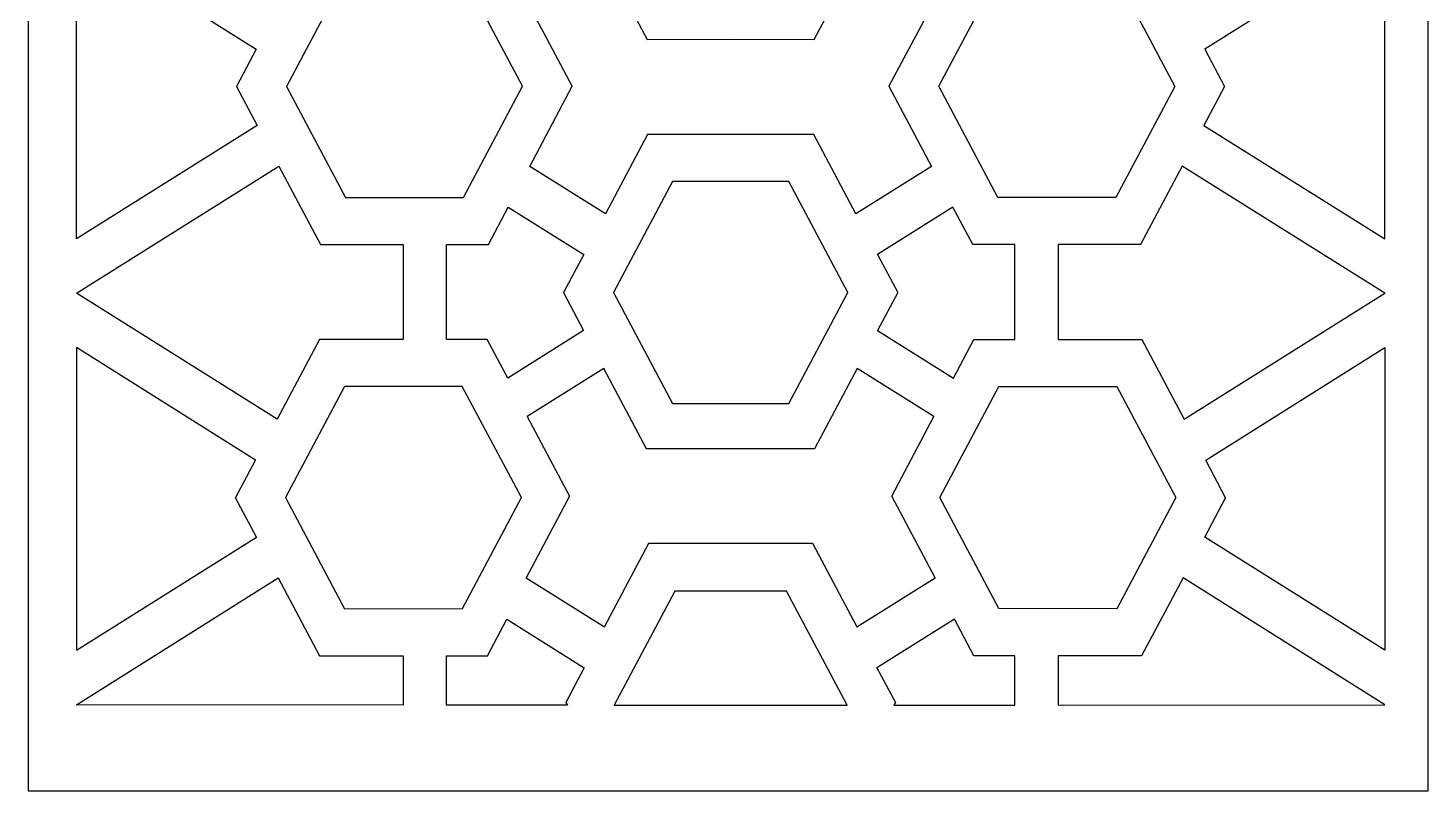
# Model space of a CAD drawing. Header units: centimetres. Extents: x -9.9 to 9.8, y -13.3 to 6.8.
# Drawn here: x -9.87 to -0.66, y -13.32 to -8.3 of the extents above; entities that cross this region are included whole.
import ezdxf

# ---------------------------------------------------------------- set-up
doc = ezdxf.new("R2010")
doc.units = ezdxf.units.CM
doc.header["$MEASUREMENT"] = 0

msp = doc.modelspace()

# ---------------------------------------------------------------- linework, layer by layer
at = {"color": 177}
for points, knots in [([(-9.86995, 6.76103), (-9.86995, 6.76103), (-0.65695, 6.76104), (-0.65695, 6.76104), (-0.65695, 6.76104), (-0.65695, 6.76104), (-0.65695, -13.31532), (-0.65695, -13.31532), (-0.65695, -13.31532), (-0.65695, -13.31532), (-9.86995, -13.31532), (-9.86995, -13.31532), (-9.86995, -13.31532), (-9.86995, -13.31532), (-9.86995, 6.76104), (-9.86995, 6.76104), (-9.86995, 6.76104), (-9.86995, 6.76104), (-9.86995, 6.76103), (-9.86995, 6.76103)], [0, 0, 0, 0, 0.1666667, 0.1666667, 0.1666667, 0.1666667, 0.3333333, 0.3333333, 0.3333333, 0.3333333, 0.5, 0.5, 0.5, 0.5, 0.6666667, 0.6666667, 0.6666667, 0.6666667, 1, 1, 1, 1]), ([(-9.55108, -7.69274), (-9.55108, -7.69274), (-9.55108, -9.68371), (-9.55108, -9.68371), (-9.55108, -9.68371), (-9.55108, -9.68371), (-8.36113, -8.93669), (-8.36113, -8.93669), (-8.36113, -8.93669), (-8.36113, -8.93669), (-8.49727, -8.68068), (-8.49727, -8.68068), (-8.49727, -8.68068), (-8.49727, -8.68068), (-8.36739, -8.4358), (-8.36739, -8.4358), (-8.36739, -8.4358), (-8.36739, -8.4358), (-9.55108, -7.69274), (-9.55108, -7.69274)], [0, 0, 0, 0, 0.1666667, 0.1666667, 0.1666667, 0.1666667, 0.3333333, 0.3333333, 0.3333333, 0.3333333, 0.5, 0.5, 0.5, 0.5, 0.6666667, 0.6666667, 0.6666667, 0.6666667, 1, 1, 1, 1]), ([(-0.94144, -7.69274), (-0.94144, -7.69274), (-0.94144, -9.68371), (-0.94144, -9.68371), (-0.94144, -9.68371), (-0.94144, -9.68371), (-2.13135, -8.93669), (-2.13135, -8.93669), (-2.13135, -8.93669), (-2.13135, -8.93669), (-1.99528, -8.68068), (-1.99528, -8.68068), (-1.99528, -8.68068), (-1.99528, -8.68068), (-2.12509, -8.4358), (-2.12509, -8.4358), (-2.12509, -8.4358), (-2.12509, -8.4358), (-0.94144, -7.69274), (-0.94144, -7.69274)], [0, 0, 0, 0, 0.1666667, 0.1666667, 0.1666667, 0.1666667, 0.3333333, 0.3333333, 0.3333333, 0.3333333, 0.5, 0.5, 0.5, 0.5, 0.6666667, 0.6666667, 0.6666667, 0.6666667, 1, 1, 1, 1]), ([(-5.24621, -8.99605), (-5.24621, -8.99605), (-4.69859, -8.99631), (-4.69859, -8.99631), (-4.69859, -8.99631), (-4.69859, -8.99631), (-4.42186, -9.51838), (-4.42186, -9.51838), (-4.42186, -9.51838), (-4.42186, -9.51838), (-3.92508, -9.20648), (-3.92508, -9.20648), (-3.92508, -9.20648), (-3.92508, -9.20648), (-4.20449, -8.67928), (-4.20449, -8.67928), (-4.20449, -8.67928), (-4.20449, -8.67928), (-3.9275, -8.15831), (-3.9275, -8.15831), (-3.9275, -8.15831), (-3.9275, -8.15831), (-4.41996, -7.84913), (-4.41996, -7.84913), (-4.41996, -7.84913), (-4.41996, -7.84913), (-4.69731, -8.37092), (-4.69731, -8.37092), (-4.69731, -8.37092), (-4.69731, -8.37092), (-5.24621, -8.37051), (-5.24621, -8.37051), (-5.24621, -8.37051), (-5.24621, -8.37051), (-5.79527, -8.37092), (-5.79527, -8.37092), (-5.79527, -8.37092), (-5.79527, -8.37092), (-6.07264, -7.84913), (-6.07264, -7.84913), (-6.07264, -7.84913), (-6.07264, -7.84913), (-6.56505, -8.15831), (-6.56505, -8.15831), (-6.56505, -8.15831), (-6.56505, -8.15831), (-6.28804, -8.67928), (-6.28804, -8.67928), (-6.28804, -8.67928), (-6.28804, -8.67928), (-6.56743, -9.20648), (-6.56743, -9.20648), (-6.56743, -9.20648), (-6.56743, -9.20648), (-6.07064, -9.51838), (-6.07064, -9.51838), (-6.07064, -9.51838), (-6.07064, -9.51838), (-5.79395, -8.99631), (-5.79395, -8.99631), (-5.79395, -8.99631), (-5.79395, -8.99631), (-5.24621, -8.99605), (-5.24621, -8.99605)], [0, 0, 0, 0, 0.0588235, 0.0588235, 0.0588235, 0.0588235, 0.1176471, 0.1176471, 0.1176471, 0.1176471, 0.1764706, 0.1764706, 0.1764706, 0.1764706, 0.2352941, 0.2352941, 0.2352941, 0.2352941, 0.2941176, 0.2941176, 0.2941176, 0.2941176, 0.3529412, 0.3529412, 0.3529412, 0.3529412, 0.4117647, 0.4117647, 0.4117647, 0.4117647, 0.4705882, 0.4705882, 0.4705882, 0.4705882, 0.5294118, 0.5294118, 0.5294118, 0.5294118, 0.5882353, 0.5882353, 0.5882353, 0.5882353, 0.6470588, 0.6470588, 0.6470588, 0.6470588, 0.7058824, 0.7058824, 0.7058824, 0.7058824, 0.7647059, 0.7647059, 0.7647059, 0.7647059, 0.8235294, 0.8235294, 0.8235294, 0.8235294, 0.8823529, 0.8823529, 0.8823529, 0.8823529, 1, 1, 1, 1]), ([(-7.005, -7.94888), (-7.005, -7.94888), (-6.61656, -8.67953), (-6.61656, -8.67953), (-6.61656, -8.67953), (-6.61656, -8.67953), (-7.00417, -9.41057), (-7.00417, -9.41057), (-7.00417, -9.41057), (-7.00417, -9.41057), (-7.78025, -9.41109), (-7.78025, -9.41109), (-7.78025, -9.41109), (-7.78025, -9.41109), (-8.16874, -8.68055), (-8.16874, -8.68055), (-8.16874, -8.68055), (-8.16874, -8.68055), (-7.78107, -7.94935), (-7.78107, -7.94935), (-7.78107, -7.94935), (-7.78107, -7.94935), (-7.005, -7.94888), (-7.005, -7.94888)], [0, 0, 0, 0, 0.1428571, 0.1428571, 0.1428571, 0.1428571, 0.2857143, 0.2857143, 0.2857143, 0.2857143, 0.4285714, 0.4285714, 0.4285714, 0.4285714, 0.5714286, 0.5714286, 0.5714286, 0.5714286, 0.7142857, 0.7142857, 0.7142857, 0.7142857, 1, 1, 1, 1]), ([(-3.4875, -7.94888), (-3.4875, -7.94888), (-3.87595, -8.67954), (-3.87595, -8.67954), (-3.87595, -8.67954), (-3.87595, -8.67954), (-3.4883, -9.41057), (-3.4883, -9.41057), (-3.4883, -9.41057), (-3.4883, -9.41057), (-2.71226, -9.41109), (-2.71226, -9.41109), (-2.71226, -9.41109), (-2.71226, -9.41109), (-2.32378, -8.68055), (-2.32378, -8.68055), (-2.32378, -8.68055), (-2.32378, -8.68055), (-2.71139, -7.94935), (-2.71139, -7.94935), (-2.71139, -7.94935), (-2.71139, -7.94935), (-3.48748, -7.94888), (-3.48748, -7.94888), (-3.48748, -7.94888), (-3.48748, -7.94888), (-3.4875, -7.94888), (-3.4875, -7.94888)], [0, 0, 0, 0, 0.125, 0.125, 0.125, 0.125, 0.25, 0.25, 0.25, 0.25, 0.375, 0.375, 0.375, 0.375, 0.5, 0.5, 0.5, 0.5, 0.625, 0.625, 0.625, 0.625, 0.75, 0.75, 0.75, 0.75, 1, 1, 1, 1]), ([(-7.4011, -9.72025), (-7.4011, -9.72025), (-7.94441, -9.72067), (-7.94441, -9.72067), (-7.94441, -9.72067), (-7.94441, -9.72067), (-8.21875, -9.20465), (-8.21875, -9.20465), (-8.21875, -9.20465), (-8.21875, -9.20465), (-9.55108, -10.04106), (-9.55108, -10.04106), (-9.55108, -10.04106), (-9.55108, -10.04106), (-8.23046, -10.86997), (-8.23046, -10.86997), (-8.23046, -10.86997), (-8.23046, -10.86997), (-7.9523, -10.34534), (-7.9523, -10.34534), (-7.9523, -10.34534), (-7.9523, -10.34534), (-7.40109, -10.34499), (-7.40109, -10.34499), (-7.40109, -10.34499), (-7.40109, -10.34499), (-7.4011, -9.72025), (-7.4011, -9.72025)], [0, 0, 0, 0, 0.125, 0.125, 0.125, 0.125, 0.25, 0.25, 0.25, 0.25, 0.375, 0.375, 0.375, 0.375, 0.5, 0.5, 0.5, 0.5, 0.625, 0.625, 0.625, 0.625, 0.75, 0.75, 0.75, 0.75, 1, 1, 1, 1]), ([(-3.09143, -9.72025), (-3.09143, -9.72025), (-2.54808, -9.72067), (-2.54808, -9.72067), (-2.54808, -9.72067), (-2.54808, -9.72067), (-2.27371, -9.20465), (-2.27371, -9.20465), (-2.27371, -9.20465), (-2.27371, -9.20465), (-0.94144, -10.04106), (-0.94144, -10.04106), (-0.94144, -10.04106), (-0.94144, -10.04106), (-2.26202, -10.87), (-2.26202, -10.87), (-2.26202, -10.87), (-2.26202, -10.87), (-2.54029, -10.34534), (-2.54029, -10.34534), (-2.54029, -10.34534), (-2.54029, -10.34534), (-3.09144, -10.34499), (-3.09144, -10.34499), (-3.09144, -10.34499), (-3.09144, -10.34499), (-3.09143, -9.72025), (-3.09143, -9.72025)], [0, 0, 0, 0, 0.125, 0.125, 0.125, 0.125, 0.25, 0.25, 0.25, 0.25, 0.375, 0.375, 0.375, 0.375, 0.5, 0.5, 0.5, 0.5, 0.625, 0.625, 0.625, 0.625, 0.75, 0.75, 0.75, 0.75, 1, 1, 1, 1]), ([(-5.24641, -9.30538), (-5.24641, -9.30538), (-4.86309, -9.30568), (-4.86309, -9.30568), (-4.86309, -9.30568), (-4.86309, -9.30568), (-4.47546, -10.03669), (-4.47546, -10.03669), (-4.47546, -10.03669), (-4.47546, -10.03669), (-4.8639, -10.7674), (-4.8639, -10.7674), (-4.8639, -10.7674), (-4.8639, -10.7674), (-5.24621, -10.76705), (-5.24621, -10.76705), (-5.24621, -10.76705), (-5.24621, -10.76705), (-5.62871, -10.7674), (-5.62871, -10.7674), (-5.62871, -10.7674), (-5.62871, -10.7674), (-6.01714, -10.03669), (-6.01714, -10.03669), (-6.01714, -10.03669), (-6.01714, -10.03669), (-5.62939, -9.30567), (-5.62939, -9.30567), (-5.62939, -9.30567), (-5.62939, -9.30567), (-5.24613, -9.30538), (-5.24613, -9.30538), (-5.24613, -9.30538), (-5.24613, -9.30538), (-5.24641, -9.30538), (-5.24641, -9.30538)], [0, 0, 0, 0, 0.1, 0.1, 0.1, 0.1, 0.2, 0.2, 0.2, 0.2, 0.3, 0.3, 0.3, 0.3, 0.4, 0.4, 0.4, 0.4, 0.5, 0.5, 0.5, 0.5, 0.6, 0.6, 0.6, 0.6, 0.7, 0.7, 0.7, 0.7, 0.8, 0.8, 0.8, 0.8, 1, 1, 1, 1]), ([(-6.21285, -9.78643), (-6.21285, -9.78643), (-6.70965, -9.47454), (-6.70965, -9.47454), (-6.70965, -9.47454), (-6.70965, -9.47454), (-6.8398, -9.71989), (-6.8398, -9.71989), (-6.8398, -9.71989), (-6.8398, -9.71989), (-7.11648, -9.72014), (-7.11648, -9.72014), (-7.11648, -9.72014), (-7.11648, -9.72014), (-7.11648, -10.34473), (-7.11648, -10.34473), (-7.11648, -10.34473), (-7.11648, -10.34473), (-6.84756, -10.34456), (-6.84756, -10.34456), (-6.84756, -10.34456), (-6.84756, -10.34456), (-6.71233, -10.59912), (-6.71233, -10.59912), (-6.71233, -10.59912), (-6.71233, -10.59912), (-6.21333, -10.28585), (-6.21333, -10.28585), (-6.21333, -10.28585), (-6.21333, -10.28585), (-6.34574, -10.037), (-6.34574, -10.037), (-6.34574, -10.037), (-6.34574, -10.037), (-6.21288, -9.78643), (-6.21288, -9.78643), (-6.21288, -9.78643), (-6.21288, -9.78643), (-6.21285, -9.78643), (-6.21285, -9.78643)], [0, 0, 0, 0, 0.0909091, 0.0909091, 0.0909091, 0.0909091, 0.1818182, 0.1818182, 0.1818182, 0.1818182, 0.2727273, 0.2727273, 0.2727273, 0.2727273, 0.3636364, 0.3636364, 0.3636364, 0.3636364, 0.4545455, 0.4545455, 0.4545455, 0.4545455, 0.5454545, 0.5454545, 0.5454545, 0.5454545, 0.6363636, 0.6363636, 0.6363636, 0.6363636, 0.7272727, 0.7272727, 0.7272727, 0.7272727, 0.8181818, 0.8181818, 0.8181818, 0.8181818, 1, 1, 1, 1]), ([(-4.27968, -9.78643), (-4.27968, -9.78643), (-3.78287, -9.47454), (-3.78287, -9.47454), (-3.78287, -9.47454), (-3.78287, -9.47454), (-3.6528, -9.71989), (-3.6528, -9.71989), (-3.6528, -9.71989), (-3.6528, -9.71989), (-3.37598, -9.72014), (-3.37598, -9.72014), (-3.37598, -9.72014), (-3.37598, -9.72014), (-3.37598, -10.34473), (-3.37598, -10.34473), (-3.37598, -10.34473), (-3.37598, -10.34473), (-3.64492, -10.34456), (-3.64492, -10.34456), (-3.64492, -10.34456), (-3.64492, -10.34456), (-3.78016, -10.59912), (-3.78016, -10.59912), (-3.78016, -10.59912), (-3.78016, -10.59912), (-4.27914, -10.28585), (-4.27914, -10.28585), (-4.27914, -10.28585), (-4.27914, -10.28585), (-4.14689, -10.037), (-4.14689, -10.037), (-4.14689, -10.037), (-4.14689, -10.037), (-4.27968, -9.78643), (-4.27968, -9.78643)], [0, 0, 0, 0, 0.1, 0.1, 0.1, 0.1, 0.2, 0.2, 0.2, 0.2, 0.3, 0.3, 0.3, 0.3, 0.4, 0.4, 0.4, 0.4, 0.5, 0.5, 0.5, 0.5, 0.6, 0.6, 0.6, 0.6, 0.7, 0.7, 0.7, 0.7, 0.8, 0.8, 0.8, 0.8, 1, 1, 1, 1]), ([(-9.55108, -12.38937), (-9.55108, -12.38937), (-9.55108, -10.39828), (-9.55108, -10.39828), (-9.55108, -10.39828), (-9.55108, -10.39828), (-8.37269, -11.13805), (-8.37269, -11.13805), (-8.37269, -11.13805), (-8.37269, -11.13805), (-8.50402, -11.38597), (-8.50402, -11.38597), (-8.50402, -11.38597), (-8.50402, -11.38597), (-8.36604, -11.6454), (-8.36604, -11.6454), (-8.36604, -11.6454), (-8.36604, -11.6454), (-9.55108, -12.38937), (-9.55108, -12.38937)], [0, 0, 0, 0, 0.1666667, 0.1666667, 0.1666667, 0.1666667, 0.3333333, 0.3333333, 0.3333333, 0.3333333, 0.5, 0.5, 0.5, 0.5, 0.6666667, 0.6666667, 0.6666667, 0.6666667, 1, 1, 1, 1]), ([(-0.94144, -12.38937), (-0.94144, -12.38937), (-0.94144, -10.39828), (-0.94144, -10.39828), (-0.94144, -10.39828), (-0.94144, -10.39828), (-2.11984, -11.13805), (-2.11984, -11.13805), (-2.11984, -11.13805), (-2.11984, -11.13805), (-1.98853, -11.38597), (-1.98853, -11.38597), (-1.98853, -11.38597), (-1.98853, -11.38597), (-2.12642, -11.64542), (-2.12642, -11.64542), (-2.12642, -11.64542), (-2.12642, -11.64542), (-0.94144, -12.38937), (-0.94144, -12.38937)], [0, 0, 0, 0, 0.1666667, 0.1666667, 0.1666667, 0.1666667, 0.3333333, 0.3333333, 0.3333333, 0.3333333, 0.5, 0.5, 0.5, 0.5, 0.6666667, 0.6666667, 0.6666667, 0.6666667, 1, 1, 1, 1]), ([(-5.24621, -11.68532), (-5.24621, -11.68532), (-5.78462, -11.6856), (-5.78462, -11.6856), (-5.78462, -11.6856), (-5.78462, -11.6856), (-6.0765, -12.23606), (-6.0765, -12.23606), (-6.0765, -12.23606), (-6.0765, -12.23606), (-6.59151, -11.91275), (-6.59151, -11.91275), (-6.59151, -11.91275), (-6.59151, -11.91275), (-6.30637, -11.37512), (-6.30637, -11.37512), (-6.30637, -11.37512), (-6.30637, -11.37512), (-6.58451, -10.85172), (-6.58451, -10.85172), (-6.58451, -10.85172), (-6.58451, -10.85172), (-6.08002, -10.53511), (-6.08002, -10.53511), (-6.08002, -10.53511), (-6.08002, -10.53511), (-5.79886, -11.06409), (-5.79886, -11.06409), (-5.79886, -11.06409), (-5.79886, -11.06409), (-5.24621, -11.06374), (-5.24621, -11.06374), (-5.24621, -11.06374), (-5.24621, -11.06374), (-4.69367, -11.06409), (-4.69367, -11.06409), (-4.69367, -11.06409), (-4.69367, -11.06409), (-4.41245, -10.53511), (-4.41245, -10.53511), (-4.41245, -10.53511), (-4.41245, -10.53511), (-3.90804, -10.85172), (-3.90804, -10.85172), (-3.90804, -10.85172), (-3.90804, -10.85172), (-4.18619, -11.37512), (-4.18619, -11.37512), (-4.18619, -11.37512), (-4.18619, -11.37512), (-3.90101, -11.91278), (-3.90101, -11.91278), (-3.90101, -11.91278), (-3.90101, -11.91278), (-4.41602, -12.23606), (-4.41602, -12.23606), (-4.41602, -12.23606), (-4.41602, -12.23606), (-4.7078, -11.6856), (-4.7078, -11.6856), (-4.7078, -11.6856), (-4.7078, -11.6856), (-5.24621, -11.68532), (-5.24621, -11.68532)], [0, 0, 0, 0, 0.0588235, 0.0588235, 0.0588235, 0.0588235, 0.1176471, 0.1176471, 0.1176471, 0.1176471, 0.1764706, 0.1764706, 0.1764706, 0.1764706, 0.2352941, 0.2352941, 0.2352941, 0.2352941, 0.2941176, 0.2941176, 0.2941176, 0.2941176, 0.3529412, 0.3529412, 0.3529412, 0.3529412, 0.4117647, 0.4117647, 0.4117647, 0.4117647, 0.4705882, 0.4705882, 0.4705882, 0.4705882, 0.5294118, 0.5294118, 0.5294118, 0.5294118, 0.5882353, 0.5882353, 0.5882353, 0.5882353, 0.6470588, 0.6470588, 0.6470588, 0.6470588, 0.7058824, 0.7058824, 0.7058824, 0.7058824, 0.7647059, 0.7647059, 0.7647059, 0.7647059, 0.8235294, 0.8235294, 0.8235294, 0.8235294, 0.8823529, 0.8823529, 0.8823529, 0.8823529, 1, 1, 1, 1]), ([(-7.01174, -10.65412), (-7.01174, -10.65412), (-6.62328, -11.38468), (-6.62328, -11.38468), (-6.62328, -11.38468), (-6.62328, -11.38468), (-7.01088, -12.11586), (-7.01088, -12.11586), (-7.01088, -12.11586), (-7.01088, -12.11586), (-7.78702, -12.11636), (-7.78702, -12.11636), (-7.78702, -12.11636), (-7.78702, -12.11636), (-8.17544, -11.38565), (-8.17544, -11.38565), (-8.17544, -11.38565), (-8.17544, -11.38565), (-7.78779, -10.65464), (-7.78779, -10.65464), (-7.78779, -10.65464), (-7.78779, -10.65464), (-7.01174, -10.65412), (-7.01174, -10.65412)], [0, 0, 0, 0, 0.1428571, 0.1428571, 0.1428571, 0.1428571, 0.2857143, 0.2857143, 0.2857143, 0.2857143, 0.4285714, 0.4285714, 0.4285714, 0.4285714, 0.5714286, 0.5714286, 0.5714286, 0.5714286, 0.7142857, 0.7142857, 0.7142857, 0.7142857, 1, 1, 1, 1]), ([(-3.48074, -10.65415), (-3.48074, -10.65415), (-3.86919, -11.38468), (-3.86919, -11.38468), (-3.86919, -11.38468), (-3.86919, -11.38468), (-3.48158, -12.11587), (-3.48158, -12.11587), (-3.48158, -12.11587), (-3.48158, -12.11587), (-2.70551, -12.11636), (-2.70551, -12.11636), (-2.70551, -12.11636), (-2.70551, -12.11636), (-2.31705, -11.38565), (-2.31705, -11.38565), (-2.31705, -11.38565), (-2.31705, -11.38565), (-2.70466, -10.65464), (-2.70466, -10.65464), (-2.70466, -10.65464), (-2.70466, -10.65464), (-3.48074, -10.65415), (-3.48074, -10.65415)], [0, 0, 0, 0, 0.1428571, 0.1428571, 0.1428571, 0.1428571, 0.2857143, 0.2857143, 0.2857143, 0.2857143, 0.4285714, 0.4285714, 0.4285714, 0.4285714, 0.5714286, 0.5714286, 0.5714286, 0.5714286, 0.7142857, 0.7142857, 0.7142857, 0.7142857, 1, 1, 1, 1]), ([(-9.55108, -12.74909), (-9.55108, -12.74909), (-7.4011, -12.75163), (-7.4011, -12.75163), (-7.4011, -12.75163), (-7.4011, -12.75163), (-7.4011, -12.42552), (-7.4011, -12.42552), (-7.4011, -12.42552), (-7.4011, -12.42552), (-7.95113, -12.42577), (-7.95113, -12.42577), (-7.95113, -12.42577), (-7.95113, -12.42577), (-8.22368, -11.91319), (-8.22368, -11.91319), (-8.22368, -11.91319), (-8.22368, -11.91319), (-9.55108, -12.74909), (-9.55108, -12.74909)], [0, 0, 0, 0, 0.1666667, 0.1666667, 0.1666667, 0.1666667, 0.3333333, 0.3333333, 0.3333333, 0.3333333, 0.5, 0.5, 0.5, 0.5, 0.6666667, 0.6666667, 0.6666667, 0.6666667, 1, 1, 1, 1]), ([(-0.94144, -12.74909), (-0.94144, -12.74909), (-3.09143, -12.75163), (-3.09143, -12.75163), (-3.09143, -12.75163), (-3.09143, -12.75163), (-3.09143, -12.42552), (-3.09143, -12.42552), (-3.09143, -12.42552), (-3.09143, -12.42552), (-2.54131, -12.42578), (-2.54131, -12.42578), (-2.54131, -12.42578), (-2.54131, -12.42578), (-2.26879, -11.91319), (-2.26879, -11.91319), (-2.26879, -11.91319), (-2.26879, -11.91319), (-0.94144, -12.74909), (-0.94144, -12.74909)], [0, 0, 0, 0, 0.1666667, 0.1666667, 0.1666667, 0.1666667, 0.3333333, 0.3333333, 0.3333333, 0.3333333, 0.5, 0.5, 0.5, 0.5, 0.6666667, 0.6666667, 0.6666667, 0.6666667, 1, 1, 1, 1]), ([(-5.24621, -12.75163), (-5.24621, -12.75163), (-6.01239, -12.75163), (-6.01239, -12.75163), (-6.01239, -12.75163), (-6.01239, -12.75163), (-5.61439, -12.00091), (-5.61439, -12.00091), (-5.61439, -12.00091), (-5.61439, -12.00091), (-5.24621, -12.00071), (-5.24621, -12.00071), (-5.24621, -12.00071), (-5.24621, -12.00071), (-4.87822, -12.00091), (-4.87822, -12.00091), (-4.87822, -12.00091), (-4.87822, -12.00091), (-4.4801, -12.75163), (-4.4801, -12.75163), (-4.4801, -12.75163), (-4.4801, -12.75163), (-5.24621, -12.75163), (-5.24621, -12.75163)], [0, 0, 0, 0, 0.1428571, 0.1428571, 0.1428571, 0.1428571, 0.2857143, 0.2857143, 0.2857143, 0.2857143, 0.4285714, 0.4285714, 0.4285714, 0.4285714, 0.5714286, 0.5714286, 0.5714286, 0.5714286, 0.7142857, 0.7142857, 0.7142857, 0.7142857, 1, 1, 1, 1]), ([(-7.11648, -12.75163), (-7.11648, -12.75163), (-6.32029, -12.75163), (-6.32029, -12.75163), (-6.32029, -12.75163), (-6.32029, -12.75163), (-6.33058, -12.7322), (-6.33058, -12.7322), (-6.33058, -12.7322), (-6.33058, -12.7322), (-6.20964, -12.50407), (-6.20964, -12.50407), (-6.20964, -12.50407), (-6.20964, -12.50407), (-6.71891, -12.1844), (-6.71891, -12.1844), (-6.71891, -12.1844), (-6.71891, -12.1844), (-6.84654, -12.42516), (-6.84654, -12.42516), (-6.84654, -12.42516), (-6.84654, -12.42516), (-7.11648, -12.42523), (-7.11648, -12.42523), (-7.11648, -12.42523), (-7.11648, -12.42523), (-7.11648, -12.75163), (-7.11648, -12.75163)], [0, 0, 0, 0, 0.125, 0.125, 0.125, 0.125, 0.25, 0.25, 0.25, 0.25, 0.375, 0.375, 0.375, 0.375, 0.5, 0.5, 0.5, 0.5, 0.625, 0.625, 0.625, 0.625, 0.75, 0.75, 0.75, 0.75, 1, 1, 1, 1]), ([(-3.37598, -12.75163), (-3.37598, -12.75163), (-4.17224, -12.75163), (-4.17224, -12.75163), (-4.17224, -12.75163), (-4.17224, -12.75163), (-4.16192, -12.7322), (-4.16192, -12.7322), (-4.16192, -12.7322), (-4.16192, -12.7322), (-4.28297, -12.50407), (-4.28297, -12.50407), (-4.28297, -12.50407), (-4.28297, -12.50407), (-3.77371, -12.1844), (-3.77371, -12.1844), (-3.77371, -12.1844), (-3.77371, -12.1844), (-3.64601, -12.42516), (-3.64601, -12.42516), (-3.64601, -12.42516), (-3.64601, -12.42516), (-3.37598, -12.42523), (-3.37598, -12.42523), (-3.37598, -12.42523), (-3.37598, -12.42523), (-3.37598, -12.75163), (-3.37598, -12.75163)], [0, 0, 0, 0, 0.125, 0.125, 0.125, 0.125, 0.25, 0.25, 0.25, 0.25, 0.375, 0.375, 0.375, 0.375, 0.5, 0.5, 0.5, 0.5, 0.625, 0.625, 0.625, 0.625, 0.75, 0.75, 0.75, 0.75, 1, 1, 1, 1])]:
    msp.add_open_spline(points, degree=3, knots=knots, dxfattribs=at)
at = {"lineweight": 9}
for points, knots in [([(-9.86995, 6.76103), (-9.86995, 6.76103), (-0.65695, 6.76104), (-0.65695, 6.76104), (-0.65695, 6.76104), (-0.65695, 6.76104), (-0.65695, -13.31532), (-0.65695, -13.31532), (-0.65695, -13.31532), (-0.65695, -13.31532), (-9.86995, -13.31532), (-9.86995, -13.31532), (-9.86995, -13.31532), (-9.86995, -13.31532), (-9.86995, 6.76104), (-9.86995, 6.76104)], [0, 0, 0, 0, 0.2, 0.2, 0.2, 0.2, 0.4, 0.4, 0.4, 0.4, 0.6, 0.6, 0.6, 0.6, 1, 1, 1, 1]), ([(-9.55108, -7.69274), (-9.55108, -7.69274), (-9.55108, -9.68371), (-9.55108, -9.68371), (-9.55108, -9.68371), (-9.55108, -9.68371), (-8.36113, -8.93669), (-8.36113, -8.93669), (-8.36113, -8.93669), (-8.36113, -8.93669), (-8.49727, -8.68068), (-8.49727, -8.68068), (-8.49727, -8.68068), (-8.49727, -8.68068), (-8.36739, -8.4358), (-8.36739, -8.4358), (-8.36739, -8.4358), (-8.36739, -8.4358), (-9.55108, -7.69274), (-9.55108, -7.69274)], [0, 0, 0, 0, 0.1666667, 0.1666667, 0.1666667, 0.1666667, 0.3333333, 0.3333333, 0.3333333, 0.3333333, 0.5, 0.5, 0.5, 0.5, 0.6666667, 0.6666667, 0.6666667, 0.6666667, 1, 1, 1, 1]), ([(-0.94144, -7.69274), (-0.94144, -7.69274), (-0.94144, -9.68371), (-0.94144, -9.68371), (-0.94144, -9.68371), (-0.94144, -9.68371), (-2.13135, -8.93669), (-2.13135, -8.93669), (-2.13135, -8.93669), (-2.13135, -8.93669), (-1.99528, -8.68068), (-1.99528, -8.68068), (-1.99528, -8.68068), (-1.99528, -8.68068), (-2.12509, -8.4358), (-2.12509, -8.4358), (-2.12509, -8.4358), (-2.12509, -8.4358), (-0.94144, -7.69274), (-0.94144, -7.69274)], [0, 0, 0, 0, 0.1666667, 0.1666667, 0.1666667, 0.1666667, 0.3333333, 0.3333333, 0.3333333, 0.3333333, 0.5, 0.5, 0.5, 0.5, 0.6666667, 0.6666667, 0.6666667, 0.6666667, 1, 1, 1, 1]), ([(-5.24621, -8.99605), (-5.24621, -8.99605), (-4.69859, -8.99631), (-4.69859, -8.99631), (-4.69859, -8.99631), (-4.69859, -8.99631), (-4.42186, -9.51838), (-4.42186, -9.51838), (-4.42186, -9.51838), (-4.42186, -9.51838), (-3.92508, -9.20648), (-3.92508, -9.20648), (-3.92508, -9.20648), (-3.92508, -9.20648), (-4.20449, -8.67928), (-4.20449, -8.67928), (-4.20449, -8.67928), (-4.20449, -8.67928), (-3.9275, -8.15831), (-3.9275, -8.15831), (-3.9275, -8.15831), (-3.9275, -8.15831), (-4.41996, -7.84913), (-4.41996, -7.84913), (-4.41996, -7.84913), (-4.41996, -7.84913), (-4.69731, -8.37092), (-4.69731, -8.37092), (-4.69731, -8.37092), (-4.69731, -8.37092), (-5.24621, -8.37051), (-5.24621, -8.37051), (-5.24621, -8.37051), (-5.24621, -8.37051), (-5.79527, -8.37092), (-5.79527, -8.37092), (-5.79527, -8.37092), (-5.79527, -8.37092), (-6.07264, -7.84913), (-6.07264, -7.84913), (-6.07264, -7.84913), (-6.07264, -7.84913), (-6.56505, -8.15831), (-6.56505, -8.15831), (-6.56505, -8.15831), (-6.56505, -8.15831), (-6.28804, -8.67928), (-6.28804, -8.67928), (-6.28804, -8.67928), (-6.28804, -8.67928), (-6.56743, -9.20648), (-6.56743, -9.20648), (-6.56743, -9.20648), (-6.56743, -9.20648), (-6.07064, -9.51838), (-6.07064, -9.51838), (-6.07064, -9.51838), (-6.07064, -9.51838), (-5.79395, -8.99631), (-5.79395, -8.99631), (-5.79395, -8.99631), (-5.79395, -8.99631), (-5.24621, -8.99605), (-5.24621, -8.99605)], [0, 0, 0, 0, 0.0588235, 0.0588235, 0.0588235, 0.0588235, 0.1176471, 0.1176471, 0.1176471, 0.1176471, 0.1764706, 0.1764706, 0.1764706, 0.1764706, 0.2352941, 0.2352941, 0.2352941, 0.2352941, 0.2941176, 0.2941176, 0.2941176, 0.2941176, 0.3529412, 0.3529412, 0.3529412, 0.3529412, 0.4117647, 0.4117647, 0.4117647, 0.4117647, 0.4705882, 0.4705882, 0.4705882, 0.4705882, 0.5294118, 0.5294118, 0.5294118, 0.5294118, 0.5882353, 0.5882353, 0.5882353, 0.5882353, 0.6470588, 0.6470588, 0.6470588, 0.6470588, 0.7058824, 0.7058824, 0.7058824, 0.7058824, 0.7647059, 0.7647059, 0.7647059, 0.7647059, 0.8235294, 0.8235294, 0.8235294, 0.8235294, 0.8823529, 0.8823529, 0.8823529, 0.8823529, 1, 1, 1, 1]), ([(-7.005, -7.94888), (-7.005, -7.94888), (-6.61656, -8.67953), (-6.61656, -8.67953), (-6.61656, -8.67953), (-6.61656, -8.67953), (-7.00417, -9.41057), (-7.00417, -9.41057), (-7.00417, -9.41057), (-7.00417, -9.41057), (-7.78025, -9.41109), (-7.78025, -9.41109), (-7.78025, -9.41109), (-7.78025, -9.41109), (-8.16874, -8.68055), (-8.16874, -8.68055), (-8.16874, -8.68055), (-8.16874, -8.68055), (-7.78107, -7.94935), (-7.78107, -7.94935), (-7.78107, -7.94935), (-7.78107, -7.94935), (-7.005, -7.94888), (-7.005, -7.94888)], [0, 0, 0, 0, 0.1428571, 0.1428571, 0.1428571, 0.1428571, 0.2857143, 0.2857143, 0.2857143, 0.2857143, 0.4285714, 0.4285714, 0.4285714, 0.4285714, 0.5714286, 0.5714286, 0.5714286, 0.5714286, 0.7142857, 0.7142857, 0.7142857, 0.7142857, 1, 1, 1, 1]), ([(-3.4875, -7.94888), (-3.4875, -7.94888), (-3.87595, -8.67954), (-3.87595, -8.67954), (-3.87595, -8.67954), (-3.87595, -8.67954), (-3.4883, -9.41057), (-3.4883, -9.41057), (-3.4883, -9.41057), (-3.4883, -9.41057), (-2.71226, -9.41109), (-2.71226, -9.41109), (-2.71226, -9.41109), (-2.71226, -9.41109), (-2.32378, -8.68055), (-2.32378, -8.68055), (-2.32378, -8.68055), (-2.32378, -8.68055), (-2.71139, -7.94935), (-2.71139, -7.94935), (-2.71139, -7.94935), (-2.71139, -7.94935), (-3.48748, -7.94888), (-3.48748, -7.94888)], [0, 0, 0, 0, 0.1428571, 0.1428571, 0.1428571, 0.1428571, 0.2857143, 0.2857143, 0.2857143, 0.2857143, 0.4285714, 0.4285714, 0.4285714, 0.4285714, 0.5714286, 0.5714286, 0.5714286, 0.5714286, 0.7142857, 0.7142857, 0.7142857, 0.7142857, 1, 1, 1, 1]), ([(-7.4011, -9.72025), (-7.4011, -9.72025), (-7.94441, -9.72067), (-7.94441, -9.72067), (-7.94441, -9.72067), (-7.94441, -9.72067), (-8.21875, -9.20465), (-8.21875, -9.20465), (-8.21875, -9.20465), (-8.21875, -9.20465), (-9.55108, -10.04106), (-9.55108, -10.04106), (-9.55108, -10.04106), (-9.55108, -10.04106), (-8.23046, -10.86997), (-8.23046, -10.86997), (-8.23046, -10.86997), (-8.23046, -10.86997), (-7.9523, -10.34534), (-7.9523, -10.34534), (-7.9523, -10.34534), (-7.9523, -10.34534), (-7.40109, -10.34499), (-7.40109, -10.34499), (-7.40109, -10.34499), (-7.40109, -10.34499), (-7.4011, -9.72025), (-7.4011, -9.72025)], [0, 0, 0, 0, 0.125, 0.125, 0.125, 0.125, 0.25, 0.25, 0.25, 0.25, 0.375, 0.375, 0.375, 0.375, 0.5, 0.5, 0.5, 0.5, 0.625, 0.625, 0.625, 0.625, 0.75, 0.75, 0.75, 0.75, 1, 1, 1, 1]), ([(-3.09143, -9.72025), (-3.09143, -9.72025), (-2.54808, -9.72067), (-2.54808, -9.72067), (-2.54808, -9.72067), (-2.54808, -9.72067), (-2.27371, -9.20465), (-2.27371, -9.20465), (-2.27371, -9.20465), (-2.27371, -9.20465), (-0.94144, -10.04106), (-0.94144, -10.04106), (-0.94144, -10.04106), (-0.94144, -10.04106), (-2.26202, -10.87), (-2.26202, -10.87), (-2.26202, -10.87), (-2.26202, -10.87), (-2.54029, -10.34534), (-2.54029, -10.34534), (-2.54029, -10.34534), (-2.54029, -10.34534), (-3.09144, -10.34499), (-3.09144, -10.34499), (-3.09144, -10.34499), (-3.09144, -10.34499), (-3.09143, -9.72025), (-3.09143, -9.72025)], [0, 0, 0, 0, 0.125, 0.125, 0.125, 0.125, 0.25, 0.25, 0.25, 0.25, 0.375, 0.375, 0.375, 0.375, 0.5, 0.5, 0.5, 0.5, 0.625, 0.625, 0.625, 0.625, 0.75, 0.75, 0.75, 0.75, 1, 1, 1, 1]), ([(-5.24641, -9.30538), (-5.24641, -9.30538), (-4.86309, -9.30568), (-4.86309, -9.30568), (-4.86309, -9.30568), (-4.86309, -9.30568), (-4.47546, -10.03669), (-4.47546, -10.03669), (-4.47546, -10.03669), (-4.47546, -10.03669), (-4.8639, -10.7674), (-4.8639, -10.7674), (-4.8639, -10.7674), (-4.8639, -10.7674), (-5.24621, -10.76705), (-5.24621, -10.76705), (-5.24621, -10.76705), (-5.24621, -10.76705), (-5.62871, -10.7674), (-5.62871, -10.7674), (-5.62871, -10.7674), (-5.62871, -10.7674), (-6.01714, -10.03669), (-6.01714, -10.03669), (-6.01714, -10.03669), (-6.01714, -10.03669), (-5.62939, -9.30567), (-5.62939, -9.30567), (-5.62939, -9.30567), (-5.62939, -9.30567), (-5.24613, -9.30538), (-5.24613, -9.30538)], [0, 0, 0, 0, 0.1111111, 0.1111111, 0.1111111, 0.1111111, 0.2222222, 0.2222222, 0.2222222, 0.2222222, 0.3333333, 0.3333333, 0.3333333, 0.3333333, 0.4444444, 0.4444444, 0.4444444, 0.4444444, 0.5555556, 0.5555556, 0.5555556, 0.5555556, 0.6666667, 0.6666667, 0.6666667, 0.6666667, 0.7777778, 0.7777778, 0.7777778, 0.7777778, 1, 1, 1, 1]), ([(-6.21285, -9.78643), (-6.21285, -9.78643), (-6.70965, -9.47454), (-6.70965, -9.47454), (-6.70965, -9.47454), (-6.70965, -9.47454), (-6.8398, -9.71989), (-6.8398, -9.71989), (-6.8398, -9.71989), (-6.8398, -9.71989), (-7.11648, -9.72014), (-7.11648, -9.72014), (-7.11648, -9.72014), (-7.11648, -9.72014), (-7.11648, -10.34473), (-7.11648, -10.34473), (-7.11648, -10.34473), (-7.11648, -10.34473), (-6.84756, -10.34456), (-6.84756, -10.34456), (-6.84756, -10.34456), (-6.84756, -10.34456), (-6.71233, -10.59912), (-6.71233, -10.59912), (-6.71233, -10.59912), (-6.71233, -10.59912), (-6.21333, -10.28585), (-6.21333, -10.28585), (-6.21333, -10.28585), (-6.21333, -10.28585), (-6.34574, -10.037), (-6.34574, -10.037), (-6.34574, -10.037), (-6.34574, -10.037), (-6.21288, -9.78643), (-6.21288, -9.78643)], [0, 0, 0, 0, 0.1, 0.1, 0.1, 0.1, 0.2, 0.2, 0.2, 0.2, 0.3, 0.3, 0.3, 0.3, 0.4, 0.4, 0.4, 0.4, 0.5, 0.5, 0.5, 0.5, 0.6, 0.6, 0.6, 0.6, 0.7, 0.7, 0.7, 0.7, 0.8, 0.8, 0.8, 0.8, 1, 1, 1, 1]), ([(-4.27968, -9.78643), (-4.27968, -9.78643), (-3.78287, -9.47454), (-3.78287, -9.47454), (-3.78287, -9.47454), (-3.78287, -9.47454), (-3.6528, -9.71989), (-3.6528, -9.71989), (-3.6528, -9.71989), (-3.6528, -9.71989), (-3.37598, -9.72014), (-3.37598, -9.72014), (-3.37598, -9.72014), (-3.37598, -9.72014), (-3.37598, -10.34473), (-3.37598, -10.34473), (-3.37598, -10.34473), (-3.37598, -10.34473), (-3.64492, -10.34456), (-3.64492, -10.34456), (-3.64492, -10.34456), (-3.64492, -10.34456), (-3.78016, -10.59912), (-3.78016, -10.59912), (-3.78016, -10.59912), (-3.78016, -10.59912), (-4.27914, -10.28585), (-4.27914, -10.28585), (-4.27914, -10.28585), (-4.27914, -10.28585), (-4.14689, -10.037), (-4.14689, -10.037), (-4.14689, -10.037), (-4.14689, -10.037), (-4.27968, -9.78643), (-4.27968, -9.78643)], [0, 0, 0, 0, 0.1, 0.1, 0.1, 0.1, 0.2, 0.2, 0.2, 0.2, 0.3, 0.3, 0.3, 0.3, 0.4, 0.4, 0.4, 0.4, 0.5, 0.5, 0.5, 0.5, 0.6, 0.6, 0.6, 0.6, 0.7, 0.7, 0.7, 0.7, 0.8, 0.8, 0.8, 0.8, 1, 1, 1, 1]), ([(-9.55108, -12.38937), (-9.55108, -12.38937), (-9.55108, -10.39828), (-9.55108, -10.39828), (-9.55108, -10.39828), (-9.55108, -10.39828), (-8.37269, -11.13805), (-8.37269, -11.13805), (-8.37269, -11.13805), (-8.37269, -11.13805), (-8.50402, -11.38597), (-8.50402, -11.38597), (-8.50402, -11.38597), (-8.50402, -11.38597), (-8.36604, -11.6454), (-8.36604, -11.6454), (-8.36604, -11.6454), (-8.36604, -11.6454), (-9.55108, -12.38937), (-9.55108, -12.38937)], [0, 0, 0, 0, 0.1666667, 0.1666667, 0.1666667, 0.1666667, 0.3333333, 0.3333333, 0.3333333, 0.3333333, 0.5, 0.5, 0.5, 0.5, 0.6666667, 0.6666667, 0.6666667, 0.6666667, 1, 1, 1, 1]), ([(-0.94144, -12.38937), (-0.94144, -12.38937), (-0.94144, -10.39828), (-0.94144, -10.39828), (-0.94144, -10.39828), (-0.94144, -10.39828), (-2.11984, -11.13805), (-2.11984, -11.13805), (-2.11984, -11.13805), (-2.11984, -11.13805), (-1.98853, -11.38597), (-1.98853, -11.38597), (-1.98853, -11.38597), (-1.98853, -11.38597), (-2.12642, -11.64542), (-2.12642, -11.64542), (-2.12642, -11.64542), (-2.12642, -11.64542), (-0.94144, -12.38937), (-0.94144, -12.38937)], [0, 0, 0, 0, 0.1666667, 0.1666667, 0.1666667, 0.1666667, 0.3333333, 0.3333333, 0.3333333, 0.3333333, 0.5, 0.5, 0.5, 0.5, 0.6666667, 0.6666667, 0.6666667, 0.6666667, 1, 1, 1, 1]), ([(-5.24621, -11.68532), (-5.24621, -11.68532), (-5.78462, -11.6856), (-5.78462, -11.6856), (-5.78462, -11.6856), (-5.78462, -11.6856), (-6.0765, -12.23606), (-6.0765, -12.23606), (-6.0765, -12.23606), (-6.0765, -12.23606), (-6.59151, -11.91275), (-6.59151, -11.91275), (-6.59151, -11.91275), (-6.59151, -11.91275), (-6.30637, -11.37512), (-6.30637, -11.37512), (-6.30637, -11.37512), (-6.30637, -11.37512), (-6.58451, -10.85172), (-6.58451, -10.85172), (-6.58451, -10.85172), (-6.58451, -10.85172), (-6.08002, -10.53511), (-6.08002, -10.53511), (-6.08002, -10.53511), (-6.08002, -10.53511), (-5.79886, -11.06409), (-5.79886, -11.06409), (-5.79886, -11.06409), (-5.79886, -11.06409), (-5.24621, -11.06374), (-5.24621, -11.06374), (-5.24621, -11.06374), (-5.24621, -11.06374), (-4.69367, -11.06409), (-4.69367, -11.06409), (-4.69367, -11.06409), (-4.69367, -11.06409), (-4.41245, -10.53511), (-4.41245, -10.53511), (-4.41245, -10.53511), (-4.41245, -10.53511), (-3.90804, -10.85172), (-3.90804, -10.85172), (-3.90804, -10.85172), (-3.90804, -10.85172), (-4.18619, -11.37512), (-4.18619, -11.37512), (-4.18619, -11.37512), (-4.18619, -11.37512), (-3.90101, -11.91278), (-3.90101, -11.91278), (-3.90101, -11.91278), (-3.90101, -11.91278), (-4.41602, -12.23606), (-4.41602, -12.23606), (-4.41602, -12.23606), (-4.41602, -12.23606), (-4.7078, -11.6856), (-4.7078, -11.6856), (-4.7078, -11.6856), (-4.7078, -11.6856), (-5.24621, -11.68532), (-5.24621, -11.68532)], [0, 0, 0, 0, 0.0588235, 0.0588235, 0.0588235, 0.0588235, 0.1176471, 0.1176471, 0.1176471, 0.1176471, 0.1764706, 0.1764706, 0.1764706, 0.1764706, 0.2352941, 0.2352941, 0.2352941, 0.2352941, 0.2941176, 0.2941176, 0.2941176, 0.2941176, 0.3529412, 0.3529412, 0.3529412, 0.3529412, 0.4117647, 0.4117647, 0.4117647, 0.4117647, 0.4705882, 0.4705882, 0.4705882, 0.4705882, 0.5294118, 0.5294118, 0.5294118, 0.5294118, 0.5882353, 0.5882353, 0.5882353, 0.5882353, 0.6470588, 0.6470588, 0.6470588, 0.6470588, 0.7058824, 0.7058824, 0.7058824, 0.7058824, 0.7647059, 0.7647059, 0.7647059, 0.7647059, 0.8235294, 0.8235294, 0.8235294, 0.8235294, 0.8823529, 0.8823529, 0.8823529, 0.8823529, 1, 1, 1, 1]), ([(-7.01174, -10.65412), (-7.01174, -10.65412), (-6.62328, -11.38468), (-6.62328, -11.38468), (-6.62328, -11.38468), (-6.62328, -11.38468), (-7.01088, -12.11586), (-7.01088, -12.11586), (-7.01088, -12.11586), (-7.01088, -12.11586), (-7.78702, -12.11636), (-7.78702, -12.11636), (-7.78702, -12.11636), (-7.78702, -12.11636), (-8.17544, -11.38565), (-8.17544, -11.38565), (-8.17544, -11.38565), (-8.17544, -11.38565), (-7.78779, -10.65464), (-7.78779, -10.65464), (-7.78779, -10.65464), (-7.78779, -10.65464), (-7.01174, -10.65412), (-7.01174, -10.65412)], [0, 0, 0, 0, 0.1428571, 0.1428571, 0.1428571, 0.1428571, 0.2857143, 0.2857143, 0.2857143, 0.2857143, 0.4285714, 0.4285714, 0.4285714, 0.4285714, 0.5714286, 0.5714286, 0.5714286, 0.5714286, 0.7142857, 0.7142857, 0.7142857, 0.7142857, 1, 1, 1, 1]), ([(-3.48074, -10.65415), (-3.48074, -10.65415), (-3.86919, -11.38468), (-3.86919, -11.38468), (-3.86919, -11.38468), (-3.86919, -11.38468), (-3.48158, -12.11587), (-3.48158, -12.11587), (-3.48158, -12.11587), (-3.48158, -12.11587), (-2.70551, -12.11636), (-2.70551, -12.11636), (-2.70551, -12.11636), (-2.70551, -12.11636), (-2.31705, -11.38565), (-2.31705, -11.38565), (-2.31705, -11.38565), (-2.31705, -11.38565), (-2.70466, -10.65464), (-2.70466, -10.65464), (-2.70466, -10.65464), (-2.70466, -10.65464), (-3.48074, -10.65415), (-3.48074, -10.65415)], [0, 0, 0, 0, 0.1428571, 0.1428571, 0.1428571, 0.1428571, 0.2857143, 0.2857143, 0.2857143, 0.2857143, 0.4285714, 0.4285714, 0.4285714, 0.4285714, 0.5714286, 0.5714286, 0.5714286, 0.5714286, 0.7142857, 0.7142857, 0.7142857, 0.7142857, 1, 1, 1, 1]), ([(-9.55108, -12.74909), (-9.55108, -12.74909), (-7.4011, -12.75163), (-7.4011, -12.75163), (-7.4011, -12.75163), (-7.4011, -12.75163), (-7.4011, -12.42552), (-7.4011, -12.42552), (-7.4011, -12.42552), (-7.4011, -12.42552), (-7.95113, -12.42577), (-7.95113, -12.42577), (-7.95113, -12.42577), (-7.95113, -12.42577), (-8.22368, -11.91319), (-8.22368, -11.91319), (-8.22368, -11.91319), (-8.22368, -11.91319), (-9.55108, -12.74909), (-9.55108, -12.74909)], [0, 0, 0, 0, 0.1666667, 0.1666667, 0.1666667, 0.1666667, 0.3333333, 0.3333333, 0.3333333, 0.3333333, 0.5, 0.5, 0.5, 0.5, 0.6666667, 0.6666667, 0.6666667, 0.6666667, 1, 1, 1, 1]), ([(-0.94144, -12.74909), (-0.94144, -12.74909), (-3.09143, -12.75163), (-3.09143, -12.75163), (-3.09143, -12.75163), (-3.09143, -12.75163), (-3.09143, -12.42552), (-3.09143, -12.42552), (-3.09143, -12.42552), (-3.09143, -12.42552), (-2.54131, -12.42578), (-2.54131, -12.42578), (-2.54131, -12.42578), (-2.54131, -12.42578), (-2.26879, -11.91319), (-2.26879, -11.91319), (-2.26879, -11.91319), (-2.26879, -11.91319), (-0.94144, -12.74909), (-0.94144, -12.74909)], [0, 0, 0, 0, 0.1666667, 0.1666667, 0.1666667, 0.1666667, 0.3333333, 0.3333333, 0.3333333, 0.3333333, 0.5, 0.5, 0.5, 0.5, 0.6666667, 0.6666667, 0.6666667, 0.6666667, 1, 1, 1, 1]), ([(-5.24621, -12.75163), (-5.24621, -12.75163), (-6.01239, -12.75163), (-6.01239, -12.75163), (-6.01239, -12.75163), (-6.01239, -12.75163), (-5.61439, -12.00091), (-5.61439, -12.00091), (-5.61439, -12.00091), (-5.61439, -12.00091), (-5.24621, -12.00071), (-5.24621, -12.00071), (-5.24621, -12.00071), (-5.24621, -12.00071), (-4.87822, -12.00091), (-4.87822, -12.00091), (-4.87822, -12.00091), (-4.87822, -12.00091), (-4.4801, -12.75163), (-4.4801, -12.75163), (-4.4801, -12.75163), (-4.4801, -12.75163), (-5.24621, -12.75163), (-5.24621, -12.75163)], [0, 0, 0, 0, 0.1428571, 0.1428571, 0.1428571, 0.1428571, 0.2857143, 0.2857143, 0.2857143, 0.2857143, 0.4285714, 0.4285714, 0.4285714, 0.4285714, 0.5714286, 0.5714286, 0.5714286, 0.5714286, 0.7142857, 0.7142857, 0.7142857, 0.7142857, 1, 1, 1, 1]), ([(-7.11648, -12.75163), (-7.11648, -12.75163), (-6.32029, -12.75163), (-6.32029, -12.75163), (-6.32029, -12.75163), (-6.32029, -12.75163), (-6.33058, -12.7322), (-6.33058, -12.7322), (-6.33058, -12.7322), (-6.33058, -12.7322), (-6.20964, -12.50407), (-6.20964, -12.50407), (-6.20964, -12.50407), (-6.20964, -12.50407), (-6.71891, -12.1844), (-6.71891, -12.1844), (-6.71891, -12.1844), (-6.71891, -12.1844), (-6.84654, -12.42516), (-6.84654, -12.42516), (-6.84654, -12.42516), (-6.84654, -12.42516), (-7.11648, -12.42523), (-7.11648, -12.42523), (-7.11648, -12.42523), (-7.11648, -12.42523), (-7.11648, -12.75163), (-7.11648, -12.75163)], [0, 0, 0, 0, 0.125, 0.125, 0.125, 0.125, 0.25, 0.25, 0.25, 0.25, 0.375, 0.375, 0.375, 0.375, 0.5, 0.5, 0.5, 0.5, 0.625, 0.625, 0.625, 0.625, 0.75, 0.75, 0.75, 0.75, 1, 1, 1, 1]), ([(-3.37598, -12.75163), (-3.37598, -12.75163), (-4.17224, -12.75163), (-4.17224, -12.75163), (-4.17224, -12.75163), (-4.17224, -12.75163), (-4.16192, -12.7322), (-4.16192, -12.7322), (-4.16192, -12.7322), (-4.16192, -12.7322), (-4.28297, -12.50407), (-4.28297, -12.50407), (-4.28297, -12.50407), (-4.28297, -12.50407), (-3.77371, -12.1844), (-3.77371, -12.1844), (-3.77371, -12.1844), (-3.77371, -12.1844), (-3.64601, -12.42516), (-3.64601, -12.42516), (-3.64601, -12.42516), (-3.64601, -12.42516), (-3.37598, -12.42523), (-3.37598, -12.42523), (-3.37598, -12.42523), (-3.37598, -12.42523), (-3.37598, -12.75163), (-3.37598, -12.75163)], [0, 0, 0, 0, 0.125, 0.125, 0.125, 0.125, 0.25, 0.25, 0.25, 0.25, 0.375, 0.375, 0.375, 0.375, 0.5, 0.5, 0.5, 0.5, 0.625, 0.625, 0.625, 0.625, 0.75, 0.75, 0.75, 0.75, 1, 1, 1, 1])]:
    msp.add_open_spline(points, degree=3, knots=knots, dxfattribs=at)

doc.saveas('drawing.dxf')
